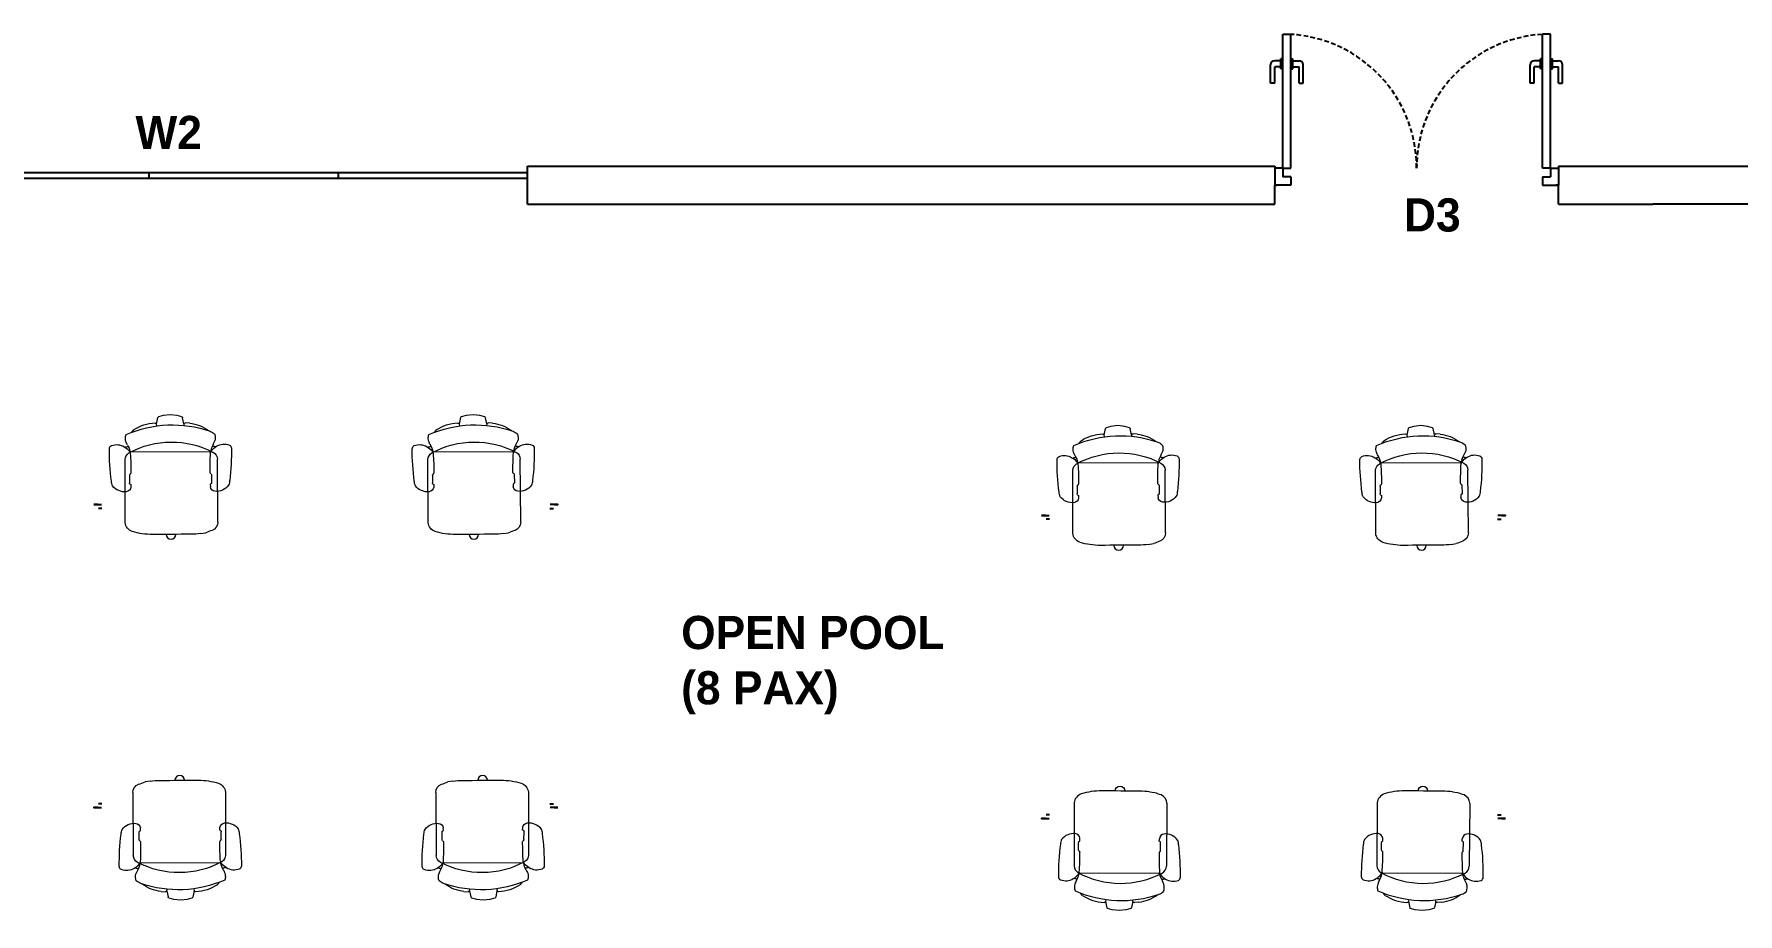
# Model space of a CAD drawing. Header units: inches. Extents: x 478327 to 492265, y -26791 to -22136.
# Drawn here: x 480597 to 481002.1, y -25915.3 to -25706.3 of the extents above; entities that cross this region are included whole.
import ezdxf

# ---------------------------------------------------------------- set-up
doc = ezdxf.new("R2010")
doc.units = ezdxf.units.IN
doc.header["$MEASUREMENT"] = 0
doc.linetypes.add('DASHED', pattern=[0.75, 0.5, -0.25])
doc.linetypes.add('TRATTEGGIATA2', pattern=[9.525, 6.35, -3.175])
doc.layers.add('A-furniture', color=8, linetype='Continuous', lineweight=9)
doc.layers.add('I-ANNO-TEXT', color=7, linetype='Continuous', lineweight=18)
for name, color, linetype in [('GLAZING', 4, 'Continuous'), ('I-DOORS', 104, 'Continuous'), ('I-FURN', 1, 'Continuous'), ('I-WALL-IN', 3, 'Continuous')]:
    doc.layers.add(name, color=color, linetype=linetype)
doc.styles.add('MICRO', font='')
doc.styles.get('MICRO').set_extended_font_data('MicrogrammaSSi', bold=True)

# ---------------------------------------------------------------- blocks, each defined once
blk = doc.blocks.new('1505774114')
for p, q in [((381, 1577, 616), (411, 1577, 616)), ((413, 1557, 26), (395, 1557, 26)), ((2781, 1557, 26), (2799, 1557, 26)), ((2813, 1577, 616), (2783, 1577, 616)), ((381, -23, 616), (411, -23, 616)), ((413, -3, 26), (395, -3, 26)), ((2781, -3, 26), (2799, -3, 26)), ((2813, -23, 616), (2783, -23, 616))]:
    blk.add_line(p, q)
at = {"extrusion": (1.22461e-16, 1, 0)}
for centre, radius in [((-381, 586, 1577), 10.5), ((-381, 586, 1577), 8.5), ((-2813, 586, 1577), 10.5), ((-2813, 586, 1577), 8.5)]:
    blk.add_circle(centre, radius, dxfattribs=at)
at = {"extrusion": (0, -1, 0)}
for centre, radius in [((381, 586, 23), 10.5), ((381, 586, 23), 8.5), ((2813, 586, 23), 10.5), ((2813, 586, 23), 8.5)]:
    blk.add_circle(centre, radius, dxfattribs=at)
blk = doc.blocks.new('A$C6A0E07C9')
at = {"layer": 'A-furniture'}
for p, q in [((-0.2138, 0.2718), (0.1182, 0.2876)), ((-0.2691, 0.1773), (-0.2664, 0.2046)), ((-0.0121, 0.2424), (-0.025, 0.2422)), ((-0.0115, 0.2426), (-0.0121, 0.2424)), ((-0.0112, 0.2428), (-0.0115, 0.2426)), ((-0.0079, 0.2484), (-0.0112, 0.2428)), ((0.0377, 0.2515), (-0.0033, 0.2499)), ((0.0418, 0.2505), (0.045, 0.2473)), ((0.045, 0.2473), (0.0464, 0.2461)), ((0.0464, 0.2461), (0.0478, 0.2453)), ((0.0478, 0.2453), (0.0485, 0.2451)), ((0.1585, 0.2497), (0.1792, -0.1667)), ((0.3146, 0.1213), (0.3056, 0.1197)), ((0.3131, 0.1211), (0.3466, 0.116)), ((0.3152, 0.1516), (0.3188, 0.1294)), ((0.3514, 0.1128), (0.36, 0.0876)), ((-0.2907, 0.0196), (-0.2893, 0.0294)), ((-0.2883, 0.01), (-0.2907, 0.0196)), ((-0.2893, 0.0294), (-0.2841, 0.0379)), ((-0.2824, 0.002), (-0.2883, 0.01)), ((-0.2841, 0.0379), (-0.2762, 0.0438)), ((-0.2739, -0.003), (-0.2824, 0.002)), ((-0.2762, 0.0438), (-0.2666, 0.0462)), ((0.3636, 0.0146), (0.3576, -0.0113)), ((0.36, 0.0876), (0.3659, 0.0513)), ((0.3659, 0.0513), (0.3636, 0.0146)), ((-0.2641, -0.0045), (-0.2739, -0.003)), ((0.3108, -0.0224), (0.3218, -0.0234)), ((0.3197, -0.023), (0.3546, -0.0146)), ((0.3546, -0.0146), (0.3564, -0.0132)), ((0.3564, -0.0132), (0.3576, -0.0113)), ((0.0087, -0.176), (-0.0042, -0.1772)), ((0.0094, -0.1763), (0.0087, -0.176)), ((0.0097, -0.1764), (0.0094, -0.1763)), ((0.0135, -0.1816), (0.0097, -0.1764)), ((0.0631, -0.1788), (0.066, -0.1753)), ((0.066, -0.1753), (0.0673, -0.174)), ((0.0673, -0.174), (0.0686, -0.173)), ((0.0686, -0.173), (0.0692, -0.1728)), ((0.2962, -0.1472), (0.2839, -0.1595)), ((-0.1895, -0.2174), (0.1433, -0.1996)), ((0.0591, -0.1802), (0.0183, -0.1827))]:
    blk.add_line(p, q, dxfattribs=at)
for centre, radius, start, end in [((0.2241, -0.8917), 1.2574, 92.35943, 100.17565), ((0.1721, 0.3454), 0.0192, 28.12557, 89.24362), ((-0.21, 0.2233), 0.0487, 94.52598, 161.01093), ((0.0274, 0.2777), 0.0792, 129.49988, 189.11522), ((0.0065, 0.2825), 0.0635, 94.07923, 117.59377), ((0.117, 0.2414), 0.0463, 34.09018, 88.4441), ((0.1077, 0.3263), 0.0879, 309.67257, 333.02228), ((-1.1254, 2.7931), 2.8487, 297.11573, 298.06946), ((-0.9196, -0.0126), 1.143, 14.09314, 15.00562), ((0.1209, 0.3234), 0.0749, 330.37939, 24.51295), ((0.2336, 0.2226), 0.0597, 72.52818, 107.70113), ((0.1951, 0.2221), 0.0806, 25.51985, 45.53867), ((0.5941, -0.0351), 0.8932, 162.12026, 164.43231), ((-0.0222, 0.2712), 0.0292, 192.00474, 264.44095), ((-0.0038, 0.2437), 0.00623, 84.84548, 131.31741), ((0.0374, 0.2414), 0.0101, 64.52807, 88.63913), ((0.0007, 1.5534), 1.3091, 272.08986, 276.67605), ((0.1493, 0.274), 0.0211, 279.8693, 313.34338), ((-0.2488, 0.0248), 0.4712, 334.59734, 30.97321), ((0.1704, 0.2449), 0.0129, 130.13659, 158.01734), ((0.1866, 0.1808), 0.0779, 100.05254, 108.26721), ((-0.3014, 0.0263), 0.6141, 339.61076, 22.04666), ((0.1276, 0.1249), 0.1894, 8.09249, 40.8276), ((0.1816, 0.1421), 0.4521, 175.52891, 182.09908), ((72.2191, 3.6268), 72.5738, 182.765274, 182.924882), ((0.31, 0.1288), 0.0088, 301.08798, 3.16667), ((0.3467, 0.1108), 0.00513, 22.81842, 91.00758), ((0.0809, -0.0616), 0.3414, 182.48103, 200.75528), ((0.1162, -0.0378), 0.2107, 328.69616, 1.80788), ((0.3177, -0.0315), 0.00903, 2.12372, 63.37094), ((0.0015, -0.2058), 0.0292, 101.25248, 173.68869), ((0.0579, -0.1702), 0.0101, 277.0543, 301.16536), ((0.1515, -1.4793), 1.3091, 89.01739, 93.60357), ((0.138, -0.155), 0.0449, 276.79393, 330.15211), ((0.1724, -0.1915), 0.0211, 52.35005, 85.82413), ((0.197, -0.1553), 0.0211, 212.66016, 229.03524), ((0.1633, -0.2919), 0.1223, 63.05477, 80.63565), ((0.1362, -0.2476), 0.0879, 32.67116, 56.02087), ((-0.9196, -0.0126), 1.143, 350.69637, 351.61264), ((-0.1856, -0.1603), 0.0572, 202.88209, 266.11689), ((0.0516, -0.2073), 0.0792, 176.57822, 236.19355), ((0.0171, -0.1766), 0.00623, 234.37601, 280.84795), ((0.2022, -0.2604), 0.0192, 276.44982, 337.56787), ((0.1491, -0.2435), 0.0749, 341.18048, 35.31404), ((0.3239, 0.0551), 0.2601, 246.15386, 250.81737), ((0.249, -0.1528), 0.0392, 254.29981, 275.99109), ((0.2537, -0.1401), 0.0518, 269.3553, 293.37881), ((0.0312, -0.2142), 0.0635, 248.09967, 271.6142), ((0.1312, 0.9758), 1.2574, 265.51777, 273.33401)]:
    blk.add_arc(centre, radius, start, end, dxfattribs=at)
blk = doc.blocks.new('solid door-1500')
for p, q in [((410494.6, -4754.2), (410494.6, -4047.1)), ((410537.4, -4754.2), (410537.4, -4047.1)), ((411866, -4754.2), (411866, -4047.1)), ((411908.9, -4754.2), (411908.9, -4047.1)), ((410430.3, -4305.9), (410430.3, -4209.5)), ((410483.9, -4188), (410451.7, -4188)), ((410483.9, -4220.2), (410451.7, -4220.2)), ((410451.7, -4305.9), (410451.7, -4220.2)), ((410483.9, -4230.9), (410483.9, -4177.3)), ((410494.6, -4177.3), (410483.9, -4177.3)), ((410494.6, -4230.9), (410483.9, -4230.9)), ((410537.4, -4177.3), (410548.1, -4177.3)), ((410537.4, -4230.9), (410548.1, -4230.9)), ((410548.1, -4230.9), (410548.1, -4177.3)), ((410548.1, -4188), (410580.3, -4188)), ((410548.1, -4220.2), (410580.3, -4220.2)), ((410580.3, -4305.9), (410580.3, -4220.2)), ((410601.7, -4305.9), (410601.7, -4209.5)), ((411801.7, -4305.9), (411801.7, -4209.5)), ((411855.3, -4188), (411823.1, -4188)), ((411855.3, -4220.2), (411823.1, -4220.2)), ((411823.1, -4305.9), (411823.1, -4220.2)), ((411866, -4177.3), (411855.3, -4177.3)), ((411855.3, -4230.9), (411855.3, -4177.3)), ((411866, -4230.9), (411855.3, -4230.9)), ((411908.9, -4177.3), (411919.6, -4177.3)), ((411908.9, -4230.9), (411919.6, -4230.9)), ((411919.6, -4230.9), (411919.6, -4177.3)), ((411919.6, -4188), (411951.7, -4188)), ((411919.6, -4220.2), (411951.7, -4220.2)), ((411951.7, -4305.9), (411951.7, -4220.2)), ((411973.1, -4305.9), (411973.1, -4209.5)), ((410451.7, -4305.9), (410430.3, -4305.9)), ((410580.3, -4305.9), (410601.7, -4305.9)), ((411823.1, -4305.9), (411801.7, -4305.9)), ((411951.7, -4305.9), (411973.1, -4305.9)), ((410494.6, -4754.2), (410451.7, -4754.2)), ((410451.7, -4754.2), (410451.7, -4844.2)), ((410494.6, -4754.2), (410537.4, -4754.2)), ((410494.6, -4754.2), (410494.6, -4801.4)), ((410494.6, -4754.2), (410494.6, -4801.4)), ((411908.9, -4754.2), (411866, -4754.2)), ((411908.9, -4754.2), (411908.9, -4801.4)), ((411908.9, -4754.2), (411908.9, -4801.4)), ((411908.9, -4754.2), (411951.7, -4754.2)), ((411951.7, -4754.2), (411951.7, -4844.2)), ((410451.7, -4844.2), (410463.7, -4844.2)), ((410537.4, -4844.2), (410451.7, -4844.2)), ((410537.4, -4801.4), (410494.6, -4801.4)), ((410537.4, -4801.4), (410537.4, -4844.2)), ((411866, -4801.4), (411866, -4844.2)), ((411866, -4801.4), (411908.9, -4801.4)), ((411866, -4844.2), (411951.7, -4844.2)), ((411951.7, -4844.2), (411939.7, -4844.2))]:
    blk.add_line(p, q)
for points in [[(410494.6, -4047.1), (410537.4, -4047.1)], [(411908.9, -4047.1), (411866, -4047.1)]]:
    blk.add_lwpolyline(points)
at = {"linetype": 'DASHED', "ltscale": 50}
for centre, start, end in [((410494.6, -4754.2), 0, 86.5254), ((411908.9, -4754.2), 93.4746, 180)]:
    blk.add_arc(centre, 707.1, start, end, dxfattribs=at)
for centre, start, end in [((410451.7, -4209.5), 90, 180), ((410580.3, -4209.5), 0, 90), ((411823.1, -4209.5), 90, 180), ((411951.7, -4209.5), 0, 90)]:
    blk.add_arc(centre, 21.4, start, end)

msp = doc.modelspace()

# ---------------------------------------------------------------- linework, layer by layer
at = {"layer": 'GLAZING', "elevation": 6.93}
for points in [[(480534.35, -25739.18), (480714.35, -25739.18)], [(480624.35, -25739.18), (480624.35, -25740.53)], [(480669.35, -25739.18), (480669.35, -25740.53)], [(480669.35, -25739.18), (480669.35, -25740.53)], [(480534.35, -25740.53), (480714.35, -25740.53)]]:
    msp.add_lwpolyline(points, dxfattribs=at)
at = {"layer": 'I-WALL-IN'}
for p, q in [((480891.988, -25737.639, 6.93), (480891.988, -25742.139, 6.93)), ((480959.488, -25737.639, 6.93), (480959.488, -25742.139, 6.93)), ((480981.876, -25737.639, 6.93), (481026.876, -25737.639, 6.93)), ((480714.35, -25746.639, 6.93), (480714.35, -25742.139, 6.93)), ((480891.988, -25746.639, 6.93), (480891.988, -25742.139, 6.93)), ((480959.488, -25746.639, 6.93), (480959.488, -25742.139, 6.93)), ((481026.876, -25746.639, 6.93), (480981.876, -25746.639, 6.93))]:
    msp.add_line(p, q, dxfattribs=at)
at = {"layer": 'I-WALL-IN', "elevation": 6.93}
for points in [[(480714.35, -25737.639), (480891.988, -25737.639)], [(480714.35, -25742.139), (480714.35, -25737.639)], [(480959.488, -25737.639), (480981.876, -25737.639)], [(480714.35, -25746.639), (480891.988, -25746.639)], [(480959.488, -25746.639), (480981.876, -25746.639)]]:
    msp.add_lwpolyline(points, dxfattribs=at)

# ---------------------------------------------------------------- block references
at = {"layer": 'A-furniture'}
for p, xscale, yscale, zscale, rotation in [((480627.999, -25813.269, -18.437), -44.99999999889079, 45, 45, 273.1434728375273), ((480699.999, -25813.269, -19.247), -44.99999999889079, 45, 45, 273.1434728375273), ((480853.308, -25815.857, -18.437), -44.99999999889079, 45, 45, 273.1434728375273), ((480925.308, -25815.857, -19.247), -44.99999999889079, 45, 45, 273.1434728375273), ((480633.261, -25895.411, -0.81), -44.99999999889076, 44.99999999889077, 44.99999999889077, 93.14347283752726), ((480705.261, -25895.411), -44.99999999889076, 44.99999999889077, 44.99999999889077, 93.14347283752726), ((480853.626, -25897.954, 0.81), 44.99999999889075, 44.99999999889075, 44.99999999889075, 266.8565271624727), ((480925.626, -25897.954), 44.99999999889075, 44.99999999889075, 44.99999999889075, 266.8565271624727)]:
    msp.add_blockref('A$C6A0E07C9', p, dxfattribs=dict(at, xscale=xscale, yscale=yscale, zscale=zscale, rotation=rotation))
at = {"layer": 'I-DOORS', "xscale": 0.04500000025145709, "yscale": 0.04500000025145709, "zscale": 0.04500000025145709}
msp.add_blockref('solid door-1500', (462421.661, -25524.149, 6.93), dxfattribs=at)
at = {"layer": 'I-FURN', "linetype": 'TRATTEGGIATA2', "xscale": 0.04500000025145709, "yscale": 0.04500000025145709, "zscale": 0.04500000025145709, "rotation": 180}
for p in [(480738.268, -25819.086, -89.1), (480963.576, -25821.674, -89.1)]:
    msp.add_blockref('1505774114', p, dxfattribs=at)

# ---------------------------------------------------------------- texts
at = {"layer": 'I-ANNO-TEXT', "char_height": 7.875, "attachment_point": 1, "style": 'MICRO'}
for s, width, insert in [('{\\fBahnschrift Light|b1|i0|c0|p34;W2}', 7.40993, (480621.137, -25725.697, 6.93)), ('{\\fBahnschrift Light|b1|i0|c0|p34;D3}', 7.40993, (480922.74, -25745.284, 6.93)), ('{\\fBahnschrift Light|b1|i0|c0|p34;OPEN POOL\\P(8 PAX)}', 2474.14833, (480750.885, -25844.504, 6.93))]:
    msp.add_mtext_dynamic_manual_height_columns(s, width=width, gutter_width=1.5, heights=[0], dxfattribs=dict(at, insert=insert))

doc.saveas('drawing.dxf')
